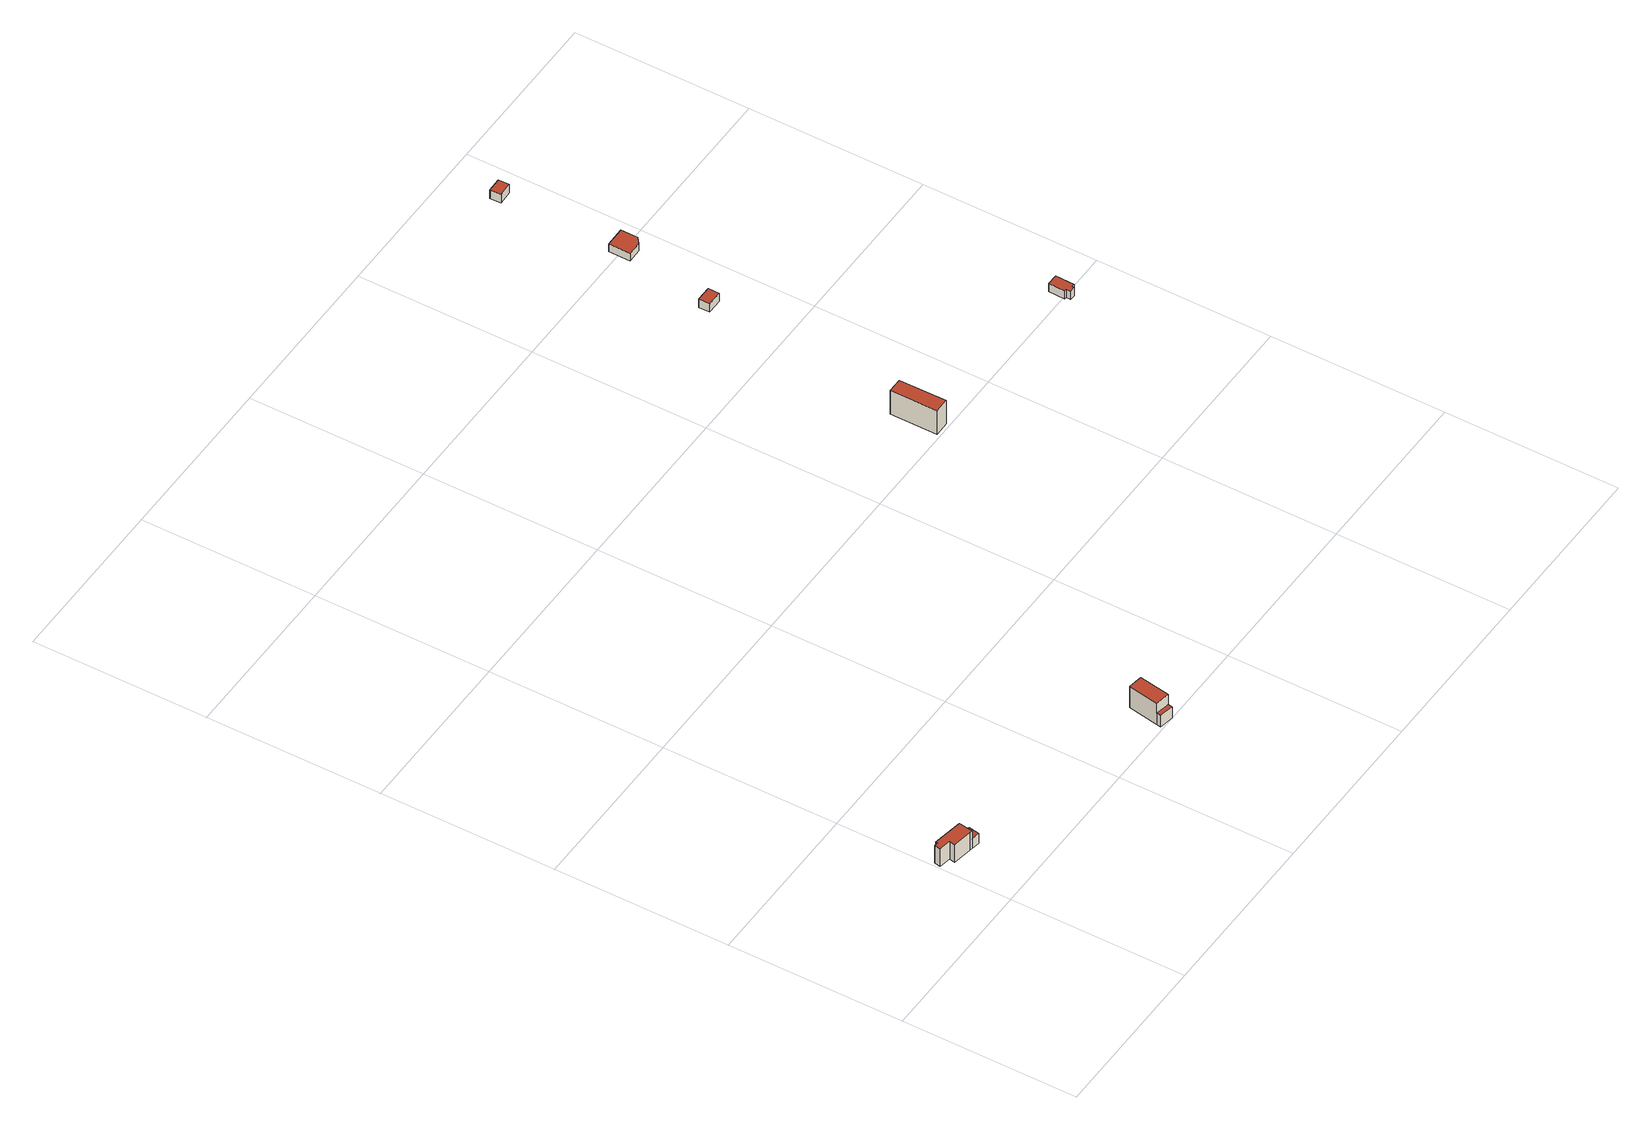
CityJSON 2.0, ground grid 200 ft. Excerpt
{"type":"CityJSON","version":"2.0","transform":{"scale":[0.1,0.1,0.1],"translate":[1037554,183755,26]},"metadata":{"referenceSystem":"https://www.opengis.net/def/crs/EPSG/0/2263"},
"CityObjects":{
"building1":{"type":"Building","attributes":{"name":"Bldg_4210002987","BIN":"4255479"},"geometry":[{"type":"MultiSurface","lod":"2","boundaries":[[[0,1,2,3,4,5,6,7,8,9,10,11,12]],[[13,14,15,16,17,18,19,20,21,22,23]],[[24,25,26,27]],[[24,21,20,25]],[[13,23,12,11]],[[14,13,11,10]],[[15,14,10,9]],[[16,15,9,8]],[[17,16,8,7]],[[18,17,7,6]],[[19,18,6,5]],[[20,19,5,4]],[[26,25,4,3]],[[27,26,3,2]],[[24,27,2,1]],[[22,21,1,0]],[[23,22,0,12]]],"semantics":{"surfaces":[{"type":"GroundSurface"},{"type":"RoofSurface","BIN":"4255479"},{"type":"WallSurface"}],"values":[0,1,1,2,2,2,2,2,2,2,2,2,2,2,2,2,2]}}]},
"building2":{"type":"Building","attributes":{"name":"Bldg_4210004615","BIN":"4255527"},"geometry":[{"type":"MultiSurface","lod":"2","boundaries":[[[28,29,30,31,32,33]],[[34,35,36,37]],[[38,39,40,41]],[[37,40,39,34]],[[38,41,33,32]],[[39,38,32,31]],[[35,34,31,30]],[[36,35,30,29]],[[37,36,29,28]],[[41,40,28,33]]],"semantics":{"surfaces":[{"type":"GroundSurface"},{"type":"RoofSurface","BIN":"4255527"},{"type":"WallSurface"}],"values":[0,1,1,2,2,2,2,2,2,2]}}]},
"building3":{"type":"Building","attributes":{"name":"Bldg_4210007306","BIN":"4255558"},"geometry":[{"type":"MultiSurface","lod":"2","boundaries":[[[42,43,44,45]],[[46,47,48,49]],[[46,49,45,44]],[[47,46,44,43]],[[48,47,43,42]],[[49,48,42,45]]],"semantics":{"surfaces":[{"type":"GroundSurface"},{"type":"RoofSurface","BIN":"4255558"},{"type":"WallSurface"}],"values":[0,1,2,2,2,2]}}]},
"building4":{"type":"Building","attributes":{"name":"Bldg_4511013801","BIN":"4591345"},"geometry":[{"type":"MultiSurface","lod":"2","boundaries":[[[50,51,52,53]],[[54,55,56,57]],[[50,53,57,56]],[[51,50,56,55]],[[52,51,55,54]],[[53,52,54,57]]],"semantics":{"surfaces":[{"type":"RoofSurface","BIN":"4591345"},{"type":"GroundSurface"},{"type":"WallSurface"}],"values":[0,1,2,2,2,2]}}]},
"building5":{"type":"Building","attributes":{"name":"Bldg_4511011253","BIN":"4508632"},"geometry":[{"type":"MultiSurface","lod":"2","boundaries":[[[58,59,60,61,62,63,64]],[[65,66,67,68,69,70,71]],[[58,64,71,70]],[[59,58,70,69]],[[60,59,69,68]],[[61,60,68,67]],[[62,61,67,66]],[[63,62,66,65]],[[64,63,65,71]]],"semantics":{"surfaces":[{"type":"RoofSurface","BIN":"4508632"},{"type":"GroundSurface"},{"type":"WallSurface"}],"values":[0,1,2,2,2,2,2,2,2]}}]},
"building6":{"type":"Building","attributes":{"name":"Bldg_4511000910","BIN":"4000000"},"geometry":[{"type":"MultiSurface","lod":"2","boundaries":[[[72,73,74,75]],[[76,77,78,79]],[[72,75,79,78]],[[73,72,78,77]],[[74,73,77,76]],[[75,74,76,79]]],"semantics":{"surfaces":[{"type":"RoofSurface","BIN":"4000000"},{"type":"GroundSurface"},{"type":"WallSurface"}],"values":[0,1,2,2,2,2]}}]},
"building7":{"type":"Building","attributes":{"name":"Bldg_4511008077","BIN":"4000000"},"geometry":[{"type":"MultiSurface","lod":"2","boundaries":[[[80,81,82,83,84,85,86,87]],[[88,89,90,91,92,93,94,95]],[[80,87,95,94]],[[81,80,94,93]],[[82,81,93,92]],[[83,82,92,91]],[[84,83,91,90]],[[85,84,90,89]],[[86,85,89,88]],[[87,86,88,95]]],"semantics":{"surfaces":[{"type":"RoofSurface","BIN":"4000000"},{"type":"GroundSurface"},{"type":"WallSurface"}],"values":[0,1,2,2,2,2,2,2,2,2]}}]}
},
"vertices":[
[402,819,31],[400,804,31],[497,788,31],[477,665,31],[380,681,31],[348,686,31],[129,723,31],[141,791,31],[5,813,31],[17,885,31],[60,878,31],[64,901,31],[407,844,31],[64,901,270],[60,878,270],[17,885,270],[5,813,270],[141,791,270],[129,723,270],[348,686,270],[380,681,270],[400,804,270],[402,819,270],[407,844,270],[400,804,166],[380,681,166],[477,665,166],[497,788,166],
[2992,56,1],[2983,4,1],[2820,32,1],[2829,84,1],[2889,434,1],[3053,406,1],[2829,84,153],[2820,32,153],[2983,4,153],[2992,56,153],[2889,434,289],[2829,84,289],[2992,56,289],[3053,406,289],
[5078,4009,56],[5074,4551,56],[5243,4553,56],[5247,4011,56],[5243,4553,375],[5074,4551,375],[5078,4009,375],[5247,4011,375],
[5338,6916,178],[5337,6789,178],[5514,6789,178],[5514,6915,178],[5514,6789,67],[5337,6789,67],[5338,6916,67],[5514,6915,67],
[5726,7854,171],[5761,7881,171],[5760,8072,171],[5701,8071,171],[5531,8071,171],[5532,7826,171],[5689,7826,171],[5532,7826,69],[5531,8071,69],[5701,8071,69],[5760,8072,69],[5761,7881,69],[5726,7854,69],[5689,7826,69],
[5706,9447,188],[5543,9443,188],[5547,9318,188],[5709,9322,188],[5547,9318,75],[5543,9443,75],[5706,9447,75],[5709,9322,75],
[7379,4164,123],[7372,3974,123],[7400,3973,123],[7398,3922,123],[7460,3920,123],[7461,3945,123],[7496,3943,123],[7504,4160,123],[7496,3943,11],[7461,3945,11],[7460,3920,11],[7398,3922,11],[7400,3973,11],[7372,3974,11],[7379,4164,11],[7504,4160,11]
]}
